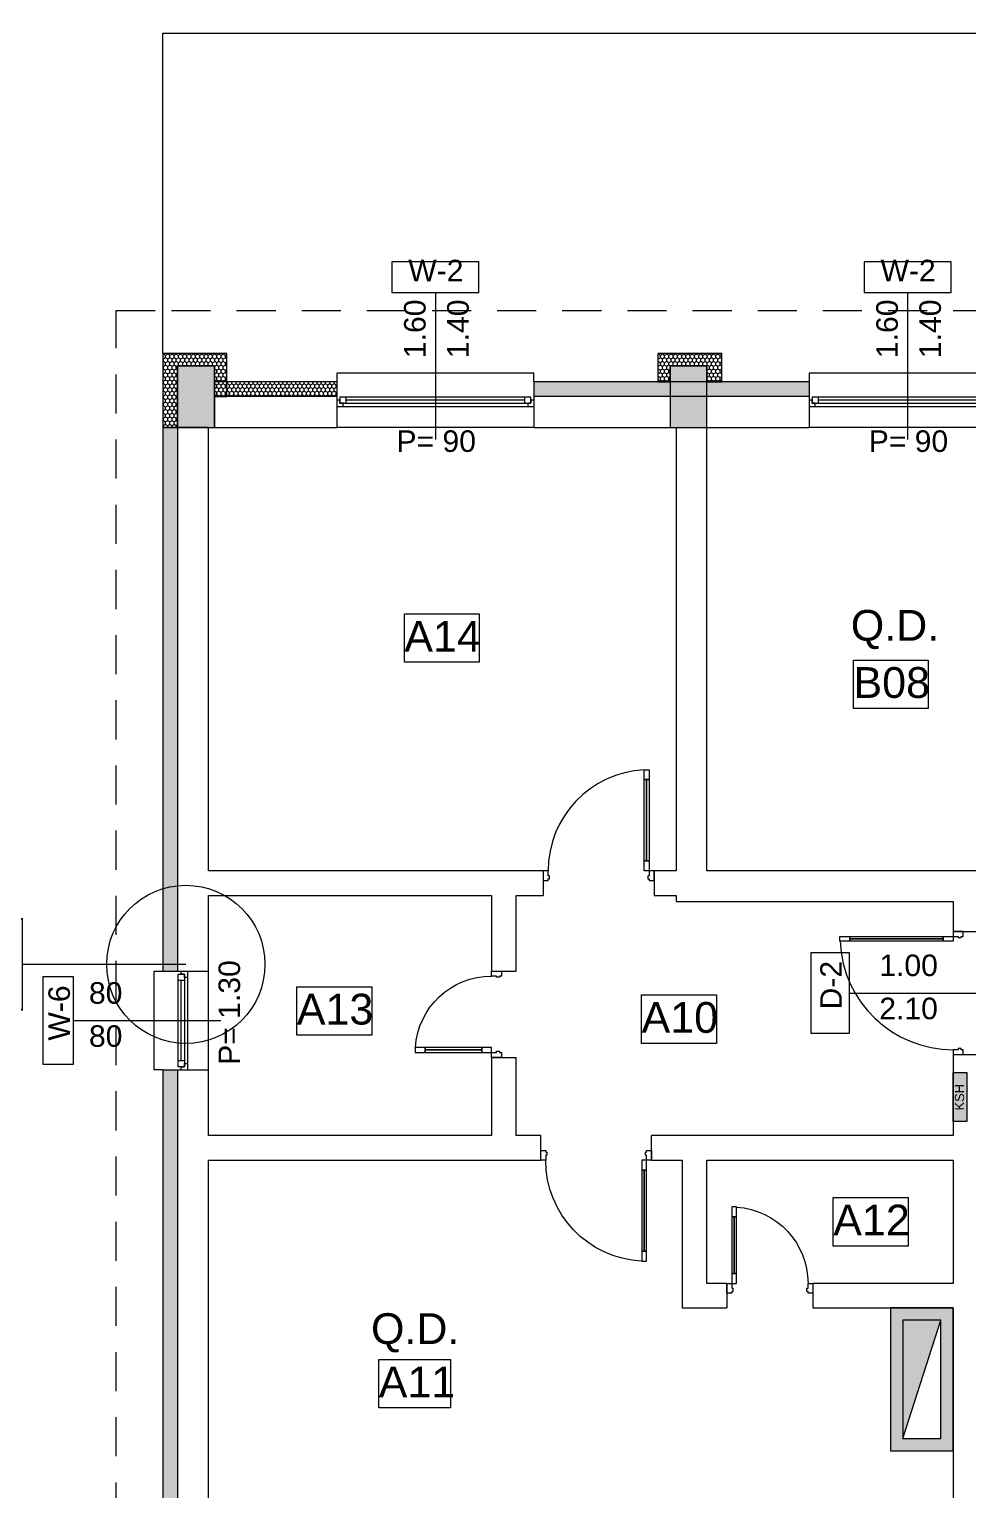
# Model space of a CAD drawing. Header units: feet. Extents: x 2796058 to 2855058, y -67651 to -26651.
# Drawn here: x 2802863 to 2810487, y -53785 to -41926 of the extents above; entities that cross this region are included whole.
import ezdxf
from ezdxf.enums import TextEntityAlignment as Align

# ---------------------------------------------------------------- set-up
doc = ezdxf.new("R2010")
doc.units = ezdxf.units.FT
doc.header["$MEASUREMENT"] = 0
doc.linetypes.add('Long Dashed', pattern=[529.166651, 317.499995, -211.666656])
for name, color, linetype in [('0_muret e jashtme', 7, 'Continuous'), ('Dimensioning - General', 7, 'Continuous'), ('Shell - Roof', 7, 'Continuous')]:
    doc.layers.add(name, color=color, linetype=linetype)
for name, color, linetype, lineweight in [('0_muret e jashtme_Pen_No__1', 7, 'Continuous', 0), ('0_muret e jashtme_Pen_No__19', 255, 'Continuous', 0), ('ARCHICAD Door Markers_Pen_No__60', 230, 'Continuous', 0), ('ARCHICAD Doors_Pen_No__1', 7, 'Continuous', 0), ('ARCHICAD Doors_Pen_No__60', 230, 'Continuous', 0), ('ARCHICAD Window Markers_Pen_No__20', 1, 'Continuous', 0), ('ARCHICAD Windows_Pen_No__20', 1, 'Continuous', 0), ('Dimensioning - General_Pen_No__1', 7, 'Continuous', 0), ('Lines_Pen_No__20', 1, 'Continuous', 0), ('Shell - Roof_Pen_No__1', 7, 'Continuous', 0), ('Shell - Roof_Pen_No__20', 1, 'Continuous', 0), ('Shell - Roof_Pen_No__21', 7, 'Continuous', 0), ('Structural - Bearing_Pen_No__1', 7, 'Continuous', 0), ('Text blocks_Pen_No__1', 7, 'Continuous', 0), ('Text blocks_Pen_No__2', 8, 'Continuous', 0)]:
    doc.layers.add(name, color=color, linetype=linetype, lineweight=lineweight)
for name, color, linetype, lineweight, true_color in [('0_muret e jashtme_Pen_No__14', 7, 'Continuous', 0, 0xbd8b17), ('Shell - Roof_Pen_No__102', 7, 'Continuous', 0, 0xcccccc), ('Structural - Bearing_Pen_No__65', 7, 'Continuous', 0, 0x80c2ff)]:
    doc.layers.add(name, color=color, linetype=linetype, lineweight=lineweight, true_color=true_color)
doc.styles.add('GENERATED_STYLE_1', font='arial.ttf')
doc.dimstyles.new('GENERATED_STYLE__1', dxfattribs={"dimtxt": 250, "dimasz": 190, "dimexe": 0.18, "dimexo": 3, "dimgap": 0.09, "dimtad": 1, "dimlfac": 0.001, "dimzin": 0, "dimdsep": 46, "dimtxsty": 'GENERATED_STYLE_1', "dimblk": 'ARROWHEAD_2', "dimblk1": 'ARROWHEAD_2', "dimblk2": 'ARROWHEAD_2', "dimcen": 0.09, "dimclrd": 7, "dimclre": 7, "dimclrt": 7, "dimadec": 0, "dimazin": 0, "dimtfac": 1, "dimtdec": 4, "dimtmove": 0, "dimatfit": 3, "dimfxl": 1, "dimtolj": 1, "dimtzin": 0, "dimarcsym": 0})
doc.dimstyles.new('GENERATED_STYLE__2', dxfattribs={"dimtxt": 250, "dimasz": 190, "dimexe": 0.18, "dimexo": 3, "dimgap": 0.09, "dimtad": 1, "dimtih": 1, "dimtoh": 1, "dimlfac": 0.001, "dimzin": 0, "dimdsep": 46, "dimtxsty": 'GENERATED_STYLE_1', "dimblk": 'ARROWHEAD_2', "dimblk1": 'ARROWHEAD_2', "dimblk2": 'ARROWHEAD_2', "dimcen": 0.09, "dimclrd": 7, "dimclre": 7, "dimclrt": 7, "dimadec": 0, "dimazin": 0, "dimtfac": 1, "dimtdec": 4, "dimtmove": 0, "dimatfit": 3, "dimfxl": 1, "dimtolj": 1, "dimtzin": 0, "dimarcsym": 0})
pattern_1 = [(90, (2247653.822, -76424.967), (-34.6410162, 0), [20, -40]), (90, (2247636.502, -76394.967), (-34.6410162, 0), [20, -40]), (150, (2247653.822, -76404.967), (17.320508, 30), [20, -40]), (150, (2247619.18, -76404.967), (17.320508, 30), [20, -40]), (210, (2247653.822, -76424.967), (-17.320508, 30), [20, -40]), (210, (2247619.18, -76424.967), (-17.320508, 30), [20, -40])]

# ---------------------------------------------------------------- blocks, each defined once
blk = doc.blocks.new('Window 22')
at = {"layer": 'ARCHICAD Windows_Pen_No__20', "color": 1, "linetype": 'Continuous', "lineweight": 0}
for p, q in [((-400, 150), (-400, 220)), ((-400, 220), (400, 220)), ((-400, 150), (-400, 30)), ((400, 220), (400, 150)), ((400, 150), (400, 30)), ((-400, 30), (-400, 0)), ((-400, 0), (-375, 0)), ((-400, 0), (-400, -50)), ((-400, 0), (-400, -50)), ((-375, 25), (-325, 25)), ((-375, -25), (-375, 25)), ((-375, 0), (-375, -25)), ((-325, 25), (325, 25)), ((-325, 25), (-325, -25)), ((-325, 25), (325, 25)), ((-325, 0), (325, 0)), ((325, -25), (325, 25)), ((325, 25), (375, 25)), ((375, 25), (375, -25)), ((375, -25), (375, 0)), ((375, 0), (400, 0)), ((400, 30), (400, 0)), ((400, 0), (400, -50)), ((400, 0), (400, -50)), ((-350, -50), (-400, -50)), ((-400, -50), (-400, -220)), ((-375, -25), (-350, -25)), ((-325, -25), (-375, -25)), ((-350, -25), (-350, -50)), ((350, -50), (-350, -50)), ((325, -25), (-325, -25)), ((375, -25), (325, -25)), ((350, -50), (350, -25)), ((350, -25), (375, -25)), ((400, -50), (350, -50)), ((400, -50), (400, -220)), ((-400, -220), (400, -220))]:
    blk.add_line(p, q, dxfattribs=at)
blk = doc.blocks.new('W Marker 22_2')
at = {"layer": 'ARCHICAD Window Markers_Pen_No__20', "color": 1, "linetype": 'Continuous', "lineweight": 0}
for p, q in [((0, -1095), (0, 100)), ((-354, -1095), (-354, -1345)), ((354, -1095), (-354, -1095)), ((354, -1345), (354, -1095)), ((-354, -1345), (354, -1345))]:
    blk.add_line(p, q, dxfattribs=at)
at = {"layer": 'ARCHICAD Window Markers_Pen_No__20', "color": 1, "lineweight": 0, "style": 'GENERATED_STYLE_1'}
for tag, p in [('AC_MarkerText_2_1', (-28, -913)), ('AC_MarkerText_2_0', (322, -913))]:
    blk.add_attdef(tag, text='', height=175, rotation=90, dxfattribs=at).set_placement(p, align=Align.BOTTOM_LEFT)
for tag, p in [('AC_MarkerText_4', (-417, 72)), ('AC_MarkerText_1', (-220, -1310))]:
    blk.add_attdef(tag, text='', height=175, dxfattribs=at).set_placement(p, align=Align.BOTTOM_LEFT)
blk = doc.blocks.new('Wall_1', base_point=(2804318, -45159))
at = {"layer": '0_muret e jashtme_Pen_No__14', "linetype": 'Continuous', "lineweight": 0, "true_color": 0xbd8b17}
h = blk.add_hatch(dxfattribs=at)
h.set_pattern_fill('STYROFOAM_SM_INSULATION', color=42, style=0, pattern_type=2)
h.set_pattern_definition(pattern_1)
h.paths.add_polyline_path([(2803948, -45159), (2803948, -49575), (2804068, -49575), (2804068, -45159)])
h = blk.add_hatch(dxfattribs=at)
h.set_pattern_fill('STYROFOAM_SM_INSULATION', color=42, style=0, pattern_type=2)
h.set_pattern_definition(pattern_1)
h.paths.add_polyline_path([(2803948, -55579), (2804068, -55459), (2804068, -50375), (2803948, -50375)])
at = {"layer": '0_muret e jashtme_Pen_No__1', "color": 7, "linetype": 'Continuous', "lineweight": 0}
for p, q in [((2804068, -45159), (2804068, -49575)), ((2803948, -49575), (2804068, -49575)), ((2804068, -49575), (2804098, -49575)), ((2804098, -49575), (2804148, -49575)), ((2804148, -49575), (2804318, -49575)), ((2803948, -50375), (2804068, -50375)), ((2804068, -50375), (2804068, -55459)), ((2804068, -50375), (2804098, -50375)), ((2804098, -50375), (2804148, -50375)), ((2804148, -50375), (2804318, -50375))]:
    blk.add_line(p, q, dxfattribs=at)
at = {"layer": '0_muret e jashtme_Pen_No__1', "color": 7, "linetype": 'Continuous', "lineweight": 0, "flags": 128}
for points in [[(2803948, -45159), (2803948, -49575)], [(2804318, -45159), (2803948, -45159)], [(2804318, -48759), (2804318, -45159)], [(2804318, -49575), (2804318, -48959)], [(2803948, -50375), (2803948, -55579)], [(2804318, -50909), (2804318, -50375)], [(2804318, -55209), (2804318, -51109)]]:
    blk.add_lwpolyline(points, dxfattribs=at)
at = {"layer": 'ARCHICAD Window Markers_Pen_No__20', "color": 1, "linetype": 'Continuous', "lineweight": 0}
ref = blk.add_blockref('W Marker 22_2', (2804318, -49975), dxfattribs=dict(at, rotation=270))
ref.add_attrib('AC_MarkerText_1', 'W-6', dxfattribs={"color": 1, "lineweight": 0, "height": 175, "rotation": 90, "style": 'GENERATED_STYLE_1'}).set_placement((2803246, -50138), align=Align.BOTTOM_LEFT)
ref.add_attrib('AC_MarkerText_2', '80', dxfattribs={"color": 1, "lineweight": 0, "height": 175, "rotation": 360, "style": 'GENERATED_STYLE_1'}).set_placement((2803348, -50241), align=Align.BOTTOM_LEFT)
ref.add_attrib('AC_MarkerText_2_1', '80', dxfattribs={"color": 1, "lineweight": 0, "height": 175, "rotation": 360, "style": 'GENERATED_STYLE_1'}).set_placement((2803348, -49891), align=Align.BOTTOM_LEFT)
ref.add_attrib('AC_MarkerText_4', 'P= 1.30', dxfattribs={"color": 1, "lineweight": 0, "height": 175, "rotation": 90, "style": 'GENERATED_STYLE_1'}).set_placement((2804628, -50335), align=Align.BOTTOM_LEFT)
at = {"layer": 'ARCHICAD Windows_Pen_No__20', "color": 1, "linetype": 'Continuous', "lineweight": 0, "zscale": 1000, "rotation": 90}
blk.add_blockref('Window 22', (2804098, -49975), dxfattribs=at)
blk = doc.blocks.new('Window 22_2')
at = {"layer": 'ARCHICAD Windows_Pen_No__20', "color": 1, "linetype": 'Continuous', "lineweight": 0}
for p, q in [((-800, 150), (-800, 220)), ((-800, 220), (800, 220)), ((-800, 150), (-800, 30)), ((800, 220), (800, 150)), ((800, 150), (800, 30)), ((-800, 30), (-800, 0)), ((-800, 0), (-775, 0)), ((-800, 0), (-800, -50)), ((-800, 0), (-800, -50)), ((-775, 25), (-725, 25)), ((-775, -25), (-775, 25)), ((-775, 0), (-775, -25)), ((-725, 25), (725, 25)), ((-725, 25), (-725, -25)), ((-725, 25), (725, 25)), ((-725, 0), (725, 0)), ((725, -25), (725, 25)), ((725, 25), (775, 25)), ((775, 25), (775, -25)), ((775, -25), (775, 0)), ((775, 0), (800, 0)), ((800, 30), (800, 0)), ((800, 0), (800, -50)), ((800, 0), (800, -50)), ((-750, -50), (-800, -50)), ((-800, -50), (-800, -220)), ((-775, -25), (-750, -25)), ((-725, -25), (-775, -25)), ((-750, -25), (-750, -50)), ((750, -50), (-750, -50)), ((725, -25), (-725, -25)), ((775, -25), (725, -25)), ((750, -50), (750, -25)), ((750, -25), (775, -25)), ((800, -50), (750, -50)), ((800, -50), (800, -220)), ((-800, -220), (800, -220))]:
    blk.add_line(p, q, dxfattribs=at)
blk = doc.blocks.new('W Marker 22')
at = {"layer": 'ARCHICAD Window Markers_Pen_No__20', "color": 1, "linetype": 'Continuous', "lineweight": 0}
for p, q in [((354, 975), (-354, 975)), ((-354, 975), (-354, 725)), ((354, 725), (354, 975)), ((-354, 725), (354, 725)), ((0, 725), (0, -470))]:
    blk.add_line(p, q, dxfattribs=at)
at = {"layer": 'ARCHICAD Window Markers_Pen_No__20', "color": 1, "lineweight": 0, "style": 'GENERATED_STYLE_1'}
for tag, rotation, p in [('AC_MarkerText_1', 180, (220, 1055)), ('AC_MarkerText_2_0', 270, (-322, 657)), ('AC_MarkerText_2_1', 270, (28, 657)), ('AC_MarkerText_4', 180, (417, -328))]:
    blk.add_attdef(tag, text='', height=175, rotation=rotation, dxfattribs=at).set_placement(p, align=Align.BOTTOM_LEFT)
blk = doc.blocks.new('Wall_2', base_point=(2804368, -45159))
at = {"layer": '0_muret e jashtme_Pen_No__14', "linetype": 'Continuous', "lineweight": 0, "true_color": 0xbd8b17}
h = blk.add_hatch(dxfattribs=at)
h.set_pattern_fill('STYROFOAM_SM_INSULATION', color=42, style=0, pattern_type=2)
h.set_pattern_definition(pattern_1)
h.paths.add_polyline_path([(2804368, -44789), (2804368, -44909), (2805362, -44909), (2805362, -44789)])
h = blk.add_hatch(dxfattribs=at)
h.set_pattern_fill('STYROFOAM_SM_INSULATION', color=42, style=0, pattern_type=2)
h.set_pattern_definition(pattern_1)
h.paths.add_polyline_path([(2806962, -44909), (2809198, -44909), (2809198, -44789), (2806962, -44789)])
at = {"layer": '0_muret e jashtme_Pen_No__1', "color": 7, "linetype": 'Continuous', "lineweight": 0}
for p, q in [((2805362, -44789), (2805362, -44909)), ((2806962, -44789), (2806962, -44909)), ((2809198, -44789), (2809198, -44909)), ((2805362, -44909), (2804368, -44909)), ((2805362, -44909), (2805362, -44939)), ((2805362, -44939), (2805362, -44989)), ((2809198, -44909), (2806962, -44909)), ((2806962, -44909), (2806962, -44939)), ((2806962, -44939), (2806962, -44989)), ((2809198, -44909), (2809198, -44939)), ((2809198, -44939), (2809198, -44989)), ((2805362, -44989), (2805362, -45159)), ((2806962, -44989), (2806962, -45159)), ((2809198, -44989), (2809198, -45159))]:
    blk.add_line(p, q, dxfattribs=at)
at = {"layer": '0_muret e jashtme_Pen_No__1', "color": 7, "linetype": 'Continuous', "lineweight": 0, "flags": 128}
for points in [[(2805362, -44789), (2804368, -44789)], [(2804368, -44789), (2804368, -44909)], [(2809198, -44789), (2806962, -44789)], [(2804368, -44909), (2804368, -45159)], [(2804368, -45159), (2805362, -45159)], [(2806962, -45159), (2808118, -45159)], [(2808368, -45159), (2809198, -45159)]]:
    blk.add_lwpolyline(points, dxfattribs=at)
at = {"layer": 'ARCHICAD Window Markers_Pen_No__20', "color": 1, "linetype": 'Continuous', "lineweight": 0}
ref = blk.add_blockref('W Marker 22', (2806162, -44789), dxfattribs=at)
ref.add_attrib('AC_MarkerText_1', 'W-2', dxfattribs={"color": 1, "lineweight": 0, "height": 175, "style": 'GENERATED_STYLE_1'}).set_placement((2805942, -44026), align=Align.BOTTOM_LEFT)
ref.add_attrib('AC_MarkerText_2', '1.60', dxfattribs={"color": 1, "lineweight": 0, "height": 175, "rotation": 90, "style": 'GENERATED_STYLE_1'}).set_placement((2806135, -44597), align=Align.BOTTOM_LEFT)
ref.add_attrib('AC_MarkerText_3', '1.40', dxfattribs={"color": 1, "lineweight": 0, "height": 175, "rotation": 90, "style": 'GENERATED_STYLE_1'}).set_placement((2806485, -44597), align=Align.BOTTOM_LEFT)
ref.add_attrib('AC_MarkerText_4', 'P= 90', dxfattribs={"color": 1, "lineweight": 0, "height": 175, "style": 'GENERATED_STYLE_1'}).set_placement((2805846, -45411), align=Align.BOTTOM_LEFT)
ref = blk.add_blockref('W Marker 22', (2809998, -44789), dxfattribs=at)
ref.add_attrib('AC_MarkerText_1', 'W-2', dxfattribs={"color": 1, "lineweight": 0, "height": 175, "style": 'GENERATED_STYLE_1'}).set_placement((2809778, -44026), align=Align.BOTTOM_LEFT)
ref.add_attrib('AC_MarkerText_2', '1.60', dxfattribs={"color": 1, "lineweight": 0, "height": 175, "rotation": 90, "style": 'GENERATED_STYLE_1'}).set_placement((2809971, -44597), align=Align.BOTTOM_LEFT)
ref.add_attrib('AC_MarkerText_3', '1.40', dxfattribs={"color": 1, "lineweight": 0, "height": 175, "rotation": 90, "style": 'GENERATED_STYLE_1'}).set_placement((2810321, -44597), align=Align.BOTTOM_LEFT)
ref.add_attrib('AC_MarkerText_4', 'P= 90', dxfattribs={"color": 1, "lineweight": 0, "height": 175, "style": 'GENERATED_STYLE_1'}).set_placement((2809682, -45411), align=Align.BOTTOM_LEFT)
at = {"layer": 'ARCHICAD Windows_Pen_No__20', "color": 1, "linetype": 'Continuous', "lineweight": 0, "xscale": -1, "zscale": 1000}
for p in [(2806162, -44939), (2809998, -44939)]:
    blk.add_blockref('Window 22_2', p, dxfattribs=at)
blk = doc.blocks.new('Storefront 22_2')
at = {"layer": 'ARCHICAD Doors_Pen_No__60', "color": 230, "linetype": 'Continuous', "lineweight": 0}
for p, q in [((420, 840), (420, 920)), ((420, 920), (460, 920)), ((420, 840), (440, 840)), ((420, 80), (420, 840)), ((460, 840), (420, 840)), ((440, 840), (460, 840)), ((440, 80), (440, 840)), ((440, 840), (440, 80)), ((440, 840), (440, 80)), ((460, 920), (460, 840)), ((460, 840), (460, 80)), ((-500, 0), (-500, -80)), ((-460, 0), (-500, 0)), ((-500, 0), (-500, -80)), ((-500, 0), (-500, -80)), ((-460, -40), (-460, 0)), ((440, 80), (420, 80)), ((420, 0), (420, 80)), ((420, 80), (460, 80)), ((460, 0), (420, 0)), ((460, 80), (440, 80)), ((460, 80), (460, 0)), ((460, 0), (460, -40)), ((500, 0), (460, 0)), ((500, -80), (500, 0)), ((500, 0), (500, -80)), ((500, 0), (500, -80)), ((-500, -80), (-460, -80)), ((-500, -80), (-500, -250)), ((-450, -40), (-460, -40)), ((-460, -80), (-460, -65.4)), ((-460, -65.4), (-450, -65.4)), ((-450, -65.4), (-450, -40)), ((460, -40), (450, -40)), ((450, -40), (450, -65.4)), ((450, -65.4), (460, -65.4)), ((460, -65.4), (460, -80)), ((460, -80), (500, -80)), ((500, -80), (500, -250))]:
    blk.add_line(p, q, dxfattribs=at)
blk.add_arc((460, 0), 920, 92.49191, 180, dxfattribs=at)
blk = doc.blocks.new('D Marker 22_2')
at = {"layer": 'ARCHICAD Door Markers_Pen_No__60', "color": 230, "linetype": 'Continuous', "lineweight": 0}
for p, q in [((0, -1093), (0, 300)), ((-327, -1093), (-327, -1407)), ((327, -1093), (-327, -1093)), ((327, -1407), (327, -1093)), ((-327, -1407), (327, -1407))]:
    blk.add_line(p, q, dxfattribs=at)
at = {"layer": 'ARCHICAD Door Markers_Pen_No__60', "color": 230, "lineweight": 0, "style": 'GENERATED_STYLE_1'}
for tag, rotation, p in [('AC_MarkerText_3', 270, (-323, -327)), ('A', 270, (27, -327)), ('AC_MarkerText_1', 180, (193, -1042))]:
    blk.add_attdef(tag, text='', height=175, rotation=rotation, dxfattribs=at).set_placement(p, align=Align.BOTTOM_LEFT)
blk = doc.blocks.new('Wall_15', base_point=(2815268, -48759))
at = {"layer": '0_muret e jashtme_Pen_No__1', "color": 7, "linetype": 'Continuous', "lineweight": 0}
for p, q in [((2812018, -48759), (2812018, -48839)), ((2812018, -48839), (2812018, -49009)), ((2813018, -48759), (2813018, -48839)), ((2813018, -48839), (2813018, -49009))]:
    blk.add_line(p, q, dxfattribs=at)
at = {"layer": '0_muret e jashtme_Pen_No__1', "color": 7, "linetype": 'Continuous', "lineweight": 0, "flags": 128}
for points in [[(2811768, -48759), (2808368, -48759)], [(2812018, -48759), (2811968, -48759)], [(2813168, -48759), (2813018, -48759)], [(2815268, -48759), (2813368, -48759)], [(2808118, -49009), (2810368, -49009)], [(2810618, -49009), (2812018, -49009)], [(2813018, -49009), (2813068, -49009)], [(2813318, -49009), (2815518, -49009)]]:
    blk.add_lwpolyline(points, dxfattribs=at)
at = {"layer": 'ARCHICAD Door Markers_Pen_No__60', "color": 230, "linetype": 'Continuous', "lineweight": 0}
ref = blk.add_blockref('D Marker 22_2', (2812518, -49009), dxfattribs=dict(at, rotation=180))
ref.add_attrib('A', '1.00', dxfattribs={"color": 230, "lineweight": 0, "height": 175, "rotation": 90, "style": 'GENERATED_STYLE_1'}).set_placement((2812491, -48567), align=Align.BOTTOM_LEFT)
ref.add_attrib('AC_MarkerText_1', 'D-2', dxfattribs={"color": 230, "lineweight": 0, "height": 175, "rotation": 360, "style": 'GENERATED_STYLE_1'}).set_placement((2812325, -47846), align=Align.BOTTOM_LEFT)
ref.add_attrib('AC_MarkerText_3', '2.10', dxfattribs={"color": 230, "lineweight": 0, "height": 175, "rotation": 90, "style": 'GENERATED_STYLE_1'}).set_placement((2812841, -48567), align=Align.BOTTOM_LEFT)
at = {"layer": 'ARCHICAD Doors_Pen_No__60', "color": 230, "linetype": 'Continuous', "lineweight": 0, "zscale": 1000}
blk.add_blockref('Storefront 22_2', (2812518, -48759), dxfattribs=at)
blk = doc.blocks.new('D Marker 22_4')
at = {"layer": 'ARCHICAD Door Markers_Pen_No__60', "color": 230, "linetype": 'Continuous', "lineweight": 0}
for p, q in [((327, 1157), (-327, 1157)), ((-327, 1157), (-327, 843)), ((327, 843), (327, 1157)), ((-327, 843), (327, 843)), ((0, 843), (0, -550))]:
    blk.add_line(p, q, dxfattribs=at)
at = {"layer": 'ARCHICAD Door Markers_Pen_No__60', "color": 230, "lineweight": 0, "style": 'GENERATED_STYLE_1'}
blk.add_attdef('AC_MarkerText_1', text='', height=175, dxfattribs=at).set_placement((-193, 913), align=Align.BOTTOM_LEFT)
for tag, p in [('AC_MarkerText_3', (-322, 657)), ('A', (28, 657))]:
    blk.add_attdef(tag, text='', height=175, rotation=270, dxfattribs=at).set_placement(p, align=Align.BOTTOM_LEFT)
blk = doc.blocks.new('Wall_17', base_point=(2810618, -54309))
at = {"layer": '0_muret e jashtme_Pen_No__1', "color": 7, "linetype": 'Continuous', "lineweight": 0}
for p, q in [((2810368, -49252), (2810448, -49252)), ((2810448, -49252), (2810618, -49252)), ((2810368, -50252), (2810448, -50252)), ((2810448, -50252), (2810618, -50252))]:
    blk.add_line(p, q, dxfattribs=at)
at = {"layer": '0_muret e jashtme_Pen_No__1', "color": 7, "linetype": 'Continuous', "lineweight": 0, "flags": 128}
for points in [[(2810368, -49009), (2810368, -49252)], [(2810618, -49252), (2810618, -49009)], [(2810368, -50252), (2810368, -50909)], [(2810618, -54309), (2810618, -50252)], [(2810368, -51109), (2810368, -52109)], [(2810368, -52309), (2810368, -54309)]]:
    blk.add_lwpolyline(points, dxfattribs=at)
at = {"layer": 'ARCHICAD Door Markers_Pen_No__60', "color": 230, "linetype": 'Continuous', "lineweight": 0}
ref = blk.add_blockref('D Marker 22_4', (2810368, -49752), dxfattribs=dict(at, rotation=90))
ref.add_attrib('A', '1.00', dxfattribs={"color": 230, "lineweight": 0, "height": 175, "rotation": 360, "style": 'GENERATED_STYLE_1'}).set_placement((2809768, -49667), align=Align.BOTTOM_LEFT)
ref.add_attrib('AC_MarkerText_1', 'D-2', dxfattribs={"color": 230, "lineweight": 0, "height": 175, "rotation": 90, "style": 'GENERATED_STYLE_1'}).set_placement((2809516, -49885), align=Align.BOTTOM_LEFT)
ref.add_attrib('AC_MarkerText_3', '2.10', dxfattribs={"color": 230, "lineweight": 0, "height": 175, "rotation": 360, "style": 'GENERATED_STYLE_1'}).set_placement((2809768, -50017), align=Align.BOTTOM_LEFT)
at = {"layer": 'ARCHICAD Doors_Pen_No__60', "color": 230, "linetype": 'Continuous', "lineweight": 0, "zscale": 1000, "rotation": 90}
blk.add_blockref('Storefront 22_2', (2810368, -49752), dxfattribs=at)
blk = doc.blocks.new('Wall_35', base_point=(2808368, -45159))
at = {"layer": '0_muret e jashtme_Pen_No__1', "color": 7, "linetype": 'Continuous', "lineweight": 0, "flags": 128}
for points in [[(2808118, -45159), (2808118, -48759)], [(2808368, -48759), (2808368, -45159)], [(2808118, -48959), (2808118, -49009)]]:
    blk.add_lwpolyline(points, dxfattribs=at)
blk = doc.blocks.new('Storefront 22_3')
at = {"layer": 'ARCHICAD Doors_Pen_No__1', "color": 7, "linetype": 'Continuous', "lineweight": 0}
for p, q in [((370, 740), (370, 820)), ((370, 820), (410, 820)), ((370, 740), (390, 740)), ((370, 80), (370, 740)), ((410, 740), (370, 740)), ((390, 740), (410, 740)), ((390, 80), (390, 740)), ((390, 740), (390, 80)), ((390, 740), (390, 80)), ((410, 820), (410, 740)), ((410, 740), (410, 80)), ((-450, 0), (-450, -80)), ((-410, 0), (-450, 0)), ((-450, 0), (-450, -80)), ((-450, 0), (-450, -80)), ((-410, -40), (-410, 0)), ((390, 80), (370, 80)), ((370, 0), (370, 80)), ((370, 80), (410, 80)), ((410, 0), (370, 0)), ((410, 80), (390, 80)), ((410, 80), (410, 0)), ((410, 0), (410, -40)), ((450, 0), (410, 0)), ((450, -80), (450, 0)), ((450, 0), (450, -80)), ((450, 0), (450, -80)), ((-450, -80), (-410, -80)), ((-450, -80), (-450, -200)), ((-400, -40), (-410, -40)), ((-410, -80), (-410, -65.4)), ((-410, -65.4), (-400, -65.4)), ((-400, -65.4), (-400, -40)), ((410, -40), (400, -40)), ((400, -40), (400, -65.4)), ((400, -65.4), (410, -65.4)), ((410, -65.4), (410, -80)), ((410, -80), (450, -80)), ((450, -80), (450, -200))]:
    blk.add_line(p, q, dxfattribs=at)
blk.add_arc((410, 0), 820, 92.79603, 180, dxfattribs=at)
blk = doc.blocks.new('Wall_41', base_point=(2804318, -48759))
at = {"layer": '0_muret e jashtme_Pen_No__1', "color": 7, "linetype": 'Continuous', "lineweight": 0}
for p, q in [((2807038, -48759), (2807038, -48839)), ((2807038, -48839), (2807038, -48959)), ((2807938, -48759), (2807938, -48839)), ((2807938, -48839), (2807938, -48959))]:
    blk.add_line(p, q, dxfattribs=at)
at = {"layer": '0_muret e jashtme_Pen_No__1', "color": 7, "linetype": 'Continuous', "lineweight": 0, "flags": 128}
for points in [[(2807038, -48759), (2804318, -48759)], [(2808118, -48759), (2807938, -48759)], [(2804318, -48959), (2806618, -48959)], [(2806818, -48959), (2807038, -48959)], [(2807938, -48959), (2808118, -48959)]]:
    blk.add_lwpolyline(points, dxfattribs=at)
at = {"layer": 'ARCHICAD Doors_Pen_No__1', "color": 7, "linetype": 'Continuous', "lineweight": 0, "zscale": 1000}
blk.add_blockref('Storefront 22_3', (2807488, -48759), dxfattribs=at)
blk = doc.blocks.new('Wall_43', base_point=(2804318, -51109))
at = {"layer": '0_muret e jashtme_Pen_No__1', "color": 7, "linetype": 'Continuous', "lineweight": 0}
for p, q in [((2807018, -51029), (2807018, -50909)), ((2807918, -51029), (2807918, -50909)), ((2807018, -51109), (2807018, -51029)), ((2807918, -51109), (2807918, -51029))]:
    blk.add_line(p, q, dxfattribs=at)
at = {"layer": '0_muret e jashtme_Pen_No__1', "color": 7, "linetype": 'Continuous', "lineweight": 0, "flags": 128}
for points in [[(2806618, -50909), (2804318, -50909)], [(2807018, -50909), (2806818, -50909)], [(2810368, -50909), (2807918, -50909)], [(2804318, -51109), (2807018, -51109)], [(2807918, -51109), (2808168, -51109)], [(2808368, -51109), (2810368, -51109)]]:
    blk.add_lwpolyline(points, dxfattribs=at)
at = {"layer": 'ARCHICAD Doors_Pen_No__1', "color": 7, "linetype": 'Continuous', "lineweight": 0, "xscale": -1, "zscale": 1000, "rotation": 180}
blk.add_blockref('Storefront 22_3', (2807468, -51109), dxfattribs=at)
blk = doc.blocks.new('Storefront 22_4')
at = {"layer": 'ARCHICAD Doors_Pen_No__1', "color": 7, "linetype": 'Continuous', "lineweight": 0}
for p, q in [((270, 540), (270, 620)), ((270, 620), (310, 620)), ((310, 620), (310, 540)), ((270, 540), (290, 540)), ((270, 80), (270, 540)), ((310, 540), (270, 540)), ((290, 540), (310, 540)), ((290, 80), (290, 540)), ((290, 540), (290, 80)), ((290, 540), (290, 80)), ((310, 540), (310, 80)), ((-350, 0), (-350, -80)), ((-310, 0), (-350, 0)), ((-350, 0), (-350, -80)), ((-350, 0), (-350, -80)), ((-310, -40), (-310, 0)), ((290, 80), (270, 80)), ((270, 0), (270, 80)), ((270, 80), (310, 80)), ((310, 0), (270, 0)), ((310, 80), (290, 80)), ((310, 80), (310, 0)), ((310, 0), (310, -40)), ((350, 0), (310, 0)), ((350, -80), (350, 0)), ((350, 0), (350, -80)), ((350, 0), (350, -80)), ((-350, -80), (-310, -80)), ((-350, -80), (-350, -200)), ((-300, -40), (-310, -40)), ((-310, -80), (-310, -65.4)), ((-310, -65.4), (-300, -65.4)), ((-300, -65.4), (-300, -40)), ((310, -40), (300, -40)), ((300, -40), (300, -65.4)), ((300, -65.4), (310, -65.4)), ((310, -65.4), (310, -80)), ((310, -80), (350, -80)), ((350, -80), (350, -200))]:
    blk.add_line(p, q, dxfattribs=at)
blk.add_arc((310, 0), 620, 93.69907, 180, dxfattribs=at)
blk = doc.blocks.new('Wall_45', base_point=(2806618, -51109))
at = {"layer": '0_muret e jashtme_Pen_No__1', "color": 7, "linetype": 'Continuous', "lineweight": 0}
for p, q in [((2806618, -49574), (2806698, -49574)), ((2806698, -49574), (2806818, -49574)), ((2806618, -50274), (2806698, -50274)), ((2806698, -50274), (2806818, -50274))]:
    blk.add_line(p, q, dxfattribs=at)
at = {"layer": '0_muret e jashtme_Pen_No__1', "color": 7, "linetype": 'Continuous', "lineweight": 0, "flags": 128}
for points in [[(2806618, -48959), (2806618, -49574)], [(2806818, -49574), (2806818, -48959)], [(2806618, -50274), (2806618, -50909)], [(2806818, -50909), (2806818, -50274)]]:
    blk.add_lwpolyline(points, dxfattribs=at)
at = {"layer": 'ARCHICAD Doors_Pen_No__1', "color": 7, "linetype": 'Continuous', "lineweight": 0, "xscale": -1, "zscale": 1000, "rotation": 90}
blk.add_blockref('Storefront 22_4', (2806618, -49924), dxfattribs=at)
blk = doc.blocks.new('Wall_48', base_point=(2808368, -51109))
at = {"layer": '0_muret e jashtme_Pen_No__1', "color": 7, "linetype": 'Continuous', "lineweight": 0, "flags": 128}
for points in [[(2808168, -51109), (2808168, -52309)], [(2808368, -52109), (2808368, -51109)]]:
    blk.add_lwpolyline(points, dxfattribs=at)
blk = doc.blocks.new('Wall_49', base_point=(2808368, -52109))
at = {"layer": '0_muret e jashtme_Pen_No__1', "color": 7, "linetype": 'Continuous', "lineweight": 0}
for p, q in [((2808529, -52109), (2808529, -52189)), ((2809229, -52109), (2809229, -52189)), ((2808529, -52189), (2808529, -52309)), ((2809229, -52189), (2809229, -52309))]:
    blk.add_line(p, q, dxfattribs=at)
at = {"layer": '0_muret e jashtme_Pen_No__1', "color": 7, "linetype": 'Continuous', "lineweight": 0, "flags": 128}
for points in [[(2808529, -52109), (2808368, -52109)], [(2810368, -52109), (2809229, -52109)], [(2808168, -52309), (2808529, -52309)], [(2809229, -52309), (2810368, -52309)]]:
    blk.add_lwpolyline(points, dxfattribs=at)
at = {"layer": 'ARCHICAD Doors_Pen_No__1', "color": 7, "linetype": 'Continuous', "lineweight": 0, "xscale": -1, "zscale": 1000}
blk.add_blockref('Storefront 22_4', (2808879, -52109), dxfattribs=at)
blk = doc.blocks.new('*D96', base_point=(2247654, -76425))
at = {"layer": 'Dimensioning - General_Pen_No__1', "color": 7, "linetype": 'Continuous', "lineweight": 0, "transparency": 16777216}
for p, q in [((2804018, -36745), (2804018, -37120)), ((2819568, -36745), (2819568, -37120)), ((2804090, -36808), (2803946, -37058)), ((2819496, -37058), (2819640, -36808)), ((2804018, -36933), (2803896, -36933)), ((2819568, -36933), (2804018, -36933)), ((2819668, -36933), (2819568, -36933))]:
    blk.add_line(p, q, dxfattribs=at)
at = {"layer": 'Dimensioning - General_Pen_No__1', "color": 7, "lineweight": 0, "transparency": 16777216, "insert": (2811366, -36883), "char_height": 250, "attachment_point": 7, "style": 'GENERATED_STYLE_1'}
blk.add_mtext('\\A1;15.55', dxfattribs=at)
blk = doc.blocks.new('ARROWHEAD_2')
at = {"color": 0, "linetype": 'Continuous', "lineweight": 0}
for p, q in [((-0.378, -0.655), (0.378, 0.655)), ((0, 0), (-1, 0))]:
    blk.add_line(p, q, dxfattribs=at)
blk = doc.blocks.new('*D97', base_point=(2247654, -76425))
at = {"layer": 'Dimensioning - General_Pen_No__1', "color": 7, "linetype": 'Continuous', "lineweight": 0, "transparency": 16777216}
for p, q in [((2804018, -36139), (2804018, -36514)), ((2835288, -36139), (2835288, -36514)), ((2804090, -36201), (2803946, -36451)), ((2835216, -36451), (2835360, -36201)), ((2804018, -36326), (2803896, -36326)), ((2835288, -36326), (2804018, -36326)), ((2835410, -36326), (2835288, -36326))]:
    blk.add_line(p, q, dxfattribs=at)
at = {"layer": 'Dimensioning - General_Pen_No__1', "color": 7, "lineweight": 0, "transparency": 16777216, "insert": (2819226, -36276), "char_height": 250, "attachment_point": 7, "style": 'GENERATED_STYLE_1'}
blk.add_mtext('\\A1;31.20', dxfattribs=at)
blk = doc.blocks.new('*D98', base_point=(2247654, -76425))
at = {"layer": 'Dimensioning - General_Pen_No__1', "color": 7, "linetype": 'Continuous', "lineweight": 0, "transparency": 16777216}
for p, q in [((2801130, -44436), (2801130, -44559)), ((2800942, -44559), (2801317, -44559)), ((2801255, -44631), (2801005, -44486)), ((2801130, -44559), (2801130, -55459)), ((2800942, -55459), (2801317, -55459)), ((2801005, -55386), (2801255, -55531)), ((2801130, -55459), (2801130, -55581))]:
    blk.add_line(p, q, dxfattribs=at)
at = {"layer": 'Dimensioning - General_Pen_No__1', "color": 7, "lineweight": 0, "transparency": 16777216, "insert": (2801080, -50436), "char_height": 250, "attachment_point": 7, "rotation": 90, "style": 'GENERATED_STYLE_1'}
blk.add_mtext('\\A1;10.90', dxfattribs=at)
blk = doc.blocks.new('Line_7', base_point=(2804135, -49519))
at = {"layer": 'Shell - Roof_Pen_No__20', "color": 1, "linetype": 'Continuous', "lineweight": 0}
for p, q in [((2802431, -49519), (2802806, -49144)), ((2802806, -49144), (2802806, -49894)), ((2802431, -49519), (2802806, -49894)), ((2804135, -49519), (2802806, -49519))]:
    blk.add_line(p, q, dxfattribs=at)

msp = doc.modelspace()

# ---------------------------------------------------------------- hatches: boundary and pattern name
at = {"layer": '0_muret e jashtme_Pen_No__14', "linetype": 'Continuous', "lineweight": 0, "true_color": 0xbd8b17}
h = msp.add_hatch(dxfattribs=at)
h.set_pattern_fill('STYROFOAM_SM_INSULATION', color=42, style=0, pattern_type=2)
h.set_pattern_definition(pattern_1)
h.paths.add_polyline_path([(2804468.173, -44908.549), (2804468.173, -44558.549), (2803948.173, -44558.549), (2803948.173, -45158.549), (2804068.173, -45158.549), (2804068.173, -44658.549), (2804368.173, -44658.549), (2804368.173, -44908.549)])
h = msp.add_hatch(dxfattribs=at)
h.set_pattern_fill('STYROFOAM_SM_INSULATION', color=42, style=0, pattern_type=2)
h.set_pattern_definition(pattern_1)
h.paths.add_polyline_path([(2808488.173, -44788.549), (2808488.173, -44558.069), (2807968.173, -44558.069), (2807968.173, -44788.549), (2808068.173, -44788.549), (2808068.173, -44658.549), (2808368.173, -44658.549), (2808368.173, -44788.549)])
at = {"layer": '0_muret e jashtme_Pen_No__19', "linetype": 'Continuous', "lineweight": 0}
for points in [[(2804368.173, -45158.549), (2804368.173, -44658.549), (2804068.173, -44658.549), (2804068.173, -45158.549)], [(2808368.173, -45158.549), (2808368.173, -44658.549), (2808068.173, -44658.549), (2808068.173, -45158.549)]]:
    msp.add_hatch(color=255, dxfattribs=at).paths.add_polyline_path(points)
at = {"layer": 'Structural - Bearing_Pen_No__1', "linetype": 'Continuous', "lineweight": 0}
h = msp.add_hatch(color=9, dxfattribs=at)
h.paths.add_polyline_path([(2810368.173, -52308.549), (2809858.173, -52308.549), (2809858.173, -53468.549), (2810368.173, -53468.549)])
h.paths.add_polyline_path([(2809958.173, -53368.549), (2810268.173, -53368.549), (2810268.173, -52408.549), (2809958.173, -52408.549)], flags=0)
msp.add_hatch(color=8, dxfattribs=at).paths.add_polyline_path([(2809958.173, -53368.549), (2810268.173, -52408.549), (2809958.173, -52408.549)])
at = {"layer": 'Structural - Bearing_Pen_No__65', "linetype": 'Continuous', "lineweight": 0, "true_color": 0x80c2ff}
msp.add_hatch(color=151, dxfattribs=at).paths.add_polyline_path([(2810478.173, -50795.713), (2810368.173, -50795.713), (2810368.173, -50395.713), (2810478.173, -50395.713)])

# ---------------------------------------------------------------- linework, layer by layer
at = {"layer": '0_muret e jashtme_Pen_No__1', "color": 7, "linetype": 'Continuous', "lineweight": 0, "flags": 128}
for points in [[(2804468.173, -44908.549), (2804468.173, -44558.549), (2803948.173, -44558.549), (2803948.173, -45158.549), (2804068.173, -45158.549), (2804068.173, -44658.549), (2804368.173, -44658.549), (2804368.173, -44908.549)], [(2808488.173, -44788.549), (2808488.173, -44558.069), (2807968.173, -44558.069), (2807968.173, -44788.549), (2808068.173, -44788.549), (2808068.173, -44658.549), (2808368.173, -44658.549), (2808368.173, -44788.549)], [(2804368.173, -45158.549), (2804368.173, -44658.549), (2804068.173, -44658.549), (2804068.173, -45158.549)], [(2808368.173, -45158.549), (2808368.173, -44658.549), (2808068.173, -44658.549), (2808068.173, -45158.549)]]:
    msp.add_lwpolyline(points, close=True, dxfattribs=at)
at = {"layer": 'Lines_Pen_No__20', "color": 1, "linetype": 'Continuous', "lineweight": 0}
msp.add_circle((2804135.128, -49518.743), 642.189, dxfattribs=at)
at = {"layer": 'Shell - Roof_Pen_No__1', "color": 7, "linetype": 'Continuous', "lineweight": 0}
for p, q in [((2810368.173, -50395.713), (2810478.173, -50395.713)), ((2810368.173, -50795.713), (2810368.173, -50395.713)), ((2810478.173, -50395.713), (2810478.173, -50795.713)), ((2810478.173, -50795.713), (2810368.173, -50795.713)), ((2810368.173, -52308.549), (2809858.173, -52308.549)), ((2809858.173, -52308.549), (2809858.173, -53468.549)), ((2810368.173, -53468.549), (2810368.173, -52308.549)), ((2809858.173, -53468.549), (2810368.173, -53468.549))]:
    msp.add_line(p, q, dxfattribs=at)
at = {"layer": 'Shell - Roof_Pen_No__102', "color": 254, "linetype": 'Continuous', "lineweight": 0, "true_color": 0xcccccc}
for p, q in [((2803948.173, -44558.549), (2803948.173, -41958.549)), ((2803948.173, -41958.549), (2812548.94, -41958.549))]:
    msp.add_line(p, q, dxfattribs=at)
at = {"layer": 'Shell - Roof_Pen_No__21', "color": 7, "linetype": 'Long Dashed', "lineweight": 0}
for p, q in [((2803568.173, -56158.549), (2803568.173, -44208.549)), ((2803568.173, -44208.549), (2804018.173, -44208.549)), ((2804018.173, -44208.549), (2819168.173, -44208.549))]:
    msp.add_line(p, q, dxfattribs=at)
at = {"layer": 'Structural - Bearing_Pen_No__1', "color": 7, "linetype": 'Continuous', "lineweight": 0, "flags": 128}
for points in [[(2810478.173, -50795.713), (2810368.173, -50795.713), (2810368.173, -50395.713), (2810478.173, -50395.713)], [(2810368.173, -52308.549), (2809858.173, -52308.549), (2809858.173, -53468.549), (2810368.173, -53468.549)], [(2809958.173, -53368.549), (2810268.173, -53368.549), (2810268.173, -52408.549), (2809958.173, -52408.549)], [(2809958.173, -53368.549), (2810268.173, -52408.549), (2809958.173, -52408.549)]]:
    msp.add_lwpolyline(points, close=True, dxfattribs=at)
at = {"layer": 'Text blocks_Pen_No__2', "color": 8, "linetype": 'Continuous', "lineweight": 0, "flags": 128}
for points in [[(2805910.088, -46673.312), (2806518.088, -46673.312), (2806518.088, -47066.169), (2805910.088, -47066.169)], [(2809558.337, -47048.272), (2810166.341, -47048.272), (2810166.341, -47441.13), (2809558.337, -47441.13)], [(2805036.724, -49700.119), (2805644.725, -49700.119), (2805644.725, -50092.977), (2805036.724, -50092.977)], [(2807837.094, -49767.285), (2808445.094, -49767.285), (2808445.094, -50160.143), (2807837.094, -50160.143)], [(2809394.293, -51412.747), (2810002.294, -51412.747), (2810002.294, -51805.605), (2809394.293, -51805.605)], [(2805702.209, -52727.632), (2806285.067, -52727.632), (2806285.067, -53120.491), (2805702.209, -53120.491)]]:
    msp.add_lwpolyline(points, close=True, dxfattribs=at)

# ---------------------------------------------------------------- block references
at = {"layer": '0_muret e jashtme', "color": 7, "lineweight": 0}
for name, p in [('Wall_2', (2804368.173, -45158.549)), ('Wall_1', (2804318.173, -45158.549)), ('Wall_35', (2808368.173, -45158.549)), ('Wall_15', (2815268.173, -48758.549)), ('Wall_41', (2804318.173, -48758.549)), ('Wall_45', (2806618.173, -51108.549)), ('Wall_17', (2810618.173, -54308.549)), ('Wall_43', (2804318.173, -51108.549)), ('Wall_48', (2808368.173, -51108.549)), ('Wall_49', (2808368.173, -52108.549))]:
    msp.add_blockref(name, p, dxfattribs=at)
at = {"layer": 'Shell - Roof', "color": 1, "linetype": 'Continuous', "lineweight": 0}
msp.add_blockref('Line_7', (2804135.128, -49518.743), dxfattribs=at)

# ---------------------------------------------------------------- texts
at = {"layer": 'Text blocks_Pen_No__1', "color": 7, "linetype": 'Continuous', "lineweight": 0, "char_height": 250, "attachment_point": 1, "style": 'GENERATED_STYLE_1'}
for insert in [(2809536.768, -46641.16), (2805639.221, -52351.266)]:
    msp.add_mtext('\\A1;Q.D.', dxfattribs=dict(at, insert=insert))
at = {"layer": 'Text blocks_Pen_No__1', "color": 7, "linetype": 'Continuous', "lineweight": 0, "insert": (2810382.091, -50705.173), "char_height": 75, "attachment_point": 1, "rotation": 90, "style": 'GENERATED_STYLE_1'}
msp.add_mtext('\\A1;KSH', dxfattribs=at)
at = {"layer": 'Text blocks_Pen_No__2', "color": 8, "linetype": 'Continuous', "lineweight": 0, "char_height": 250, "attachment_point": 1, "style": 'GENERATED_STYLE_1'}
for s, insert in [('\\A1;A14', (2805910.088, -46730.455)), ('\\A1;B08', (2809558.337, -47105.415)), ('\\A1;A13', (2805036.724, -49757.262)), ('\\A1;A10', (2807837.094, -49824.428)), ('\\A1;A12', (2809394.293, -51469.89)), ('\\A1;A11', (2805702.209, -52784.774))]:
    msp.add_mtext(s, dxfattribs=dict(at, insert=insert))

# ---------------------------------------------------------------- dimensions: what is measured, and where the dimension line sits
at = {"layer": 'Dimensioning - General', "color": 7, "linetype": 'Continuous', "lineweight": 0}
for base, p1, p2, text, picture, middle in [((2804018.173, -36326.11), (2835288.173, -36932.8), (2804018.173, -46657.813), '31.20', '*D97', (2819645.745, -36151.11)), ((2804018.173, -36932.8), (2819568.173, -37598.927), (2804018.173, -49157.813), '15.55', '*D96', (2811785.745, -36757.8))]:
    dim = msp.add_linear_dim(base=base, p1=p1, p2=p2, angle=180, text=text, dimstyle='GENERATED_STYLE__2', dxfattribs=at)
    dim.commit()
    dim.dimension.update_dxf_attribs({"geometry": picture, "text_midpoint": middle, "dimtype": 160})
dim = msp.add_linear_dim(base=(2801129.961, -55458.549), p1=(2803948.173, -44558.549), p2=(2803541.4, -55458.549), angle=270, dimstyle='GENERATED_STYLE__1', dxfattribs=at)
dim.commit()
dim.dimension.update_dxf_attribs({"geometry": '*D98', "text_midpoint": (2800954.961, -50015.977), "dimtype": 160, "text_rotation": 90})

doc.saveas('drawing.dxf')
